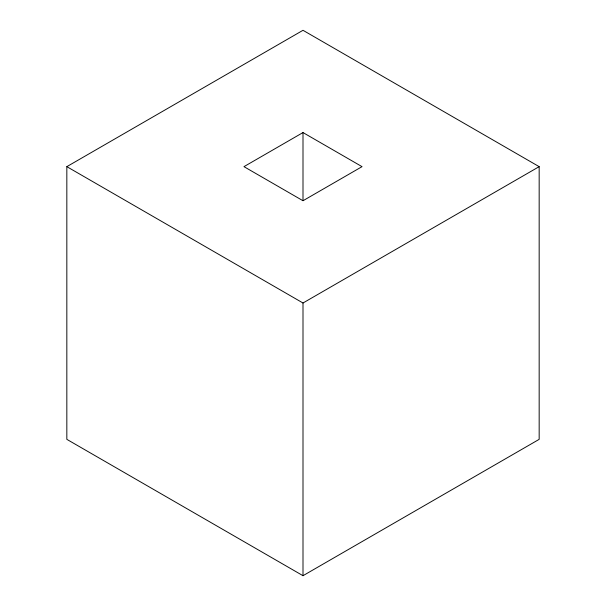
<?xml version="1.0" encoding="UTF-8"?>
<svg xmlns="http://www.w3.org/2000/svg" width="606" height="606" viewBox="0 0 606 606"><rect width="100%" height="100%" fill="white"/><g stroke="black" fill="none" stroke-linecap="round" stroke-linejoin="round"><path stroke-width="0.91" d="M66.834 166.65L303 30.3L539.166 166.65L539.166 439.35L303 575.7L66.834 439.35L66.834 166.65L303 303L539.166 166.65M303 132.562L243.96 166.65L303 200.737L362.04 166.65L303 132.562L303 200.503M303 303L303 575.7"/></g></svg>
